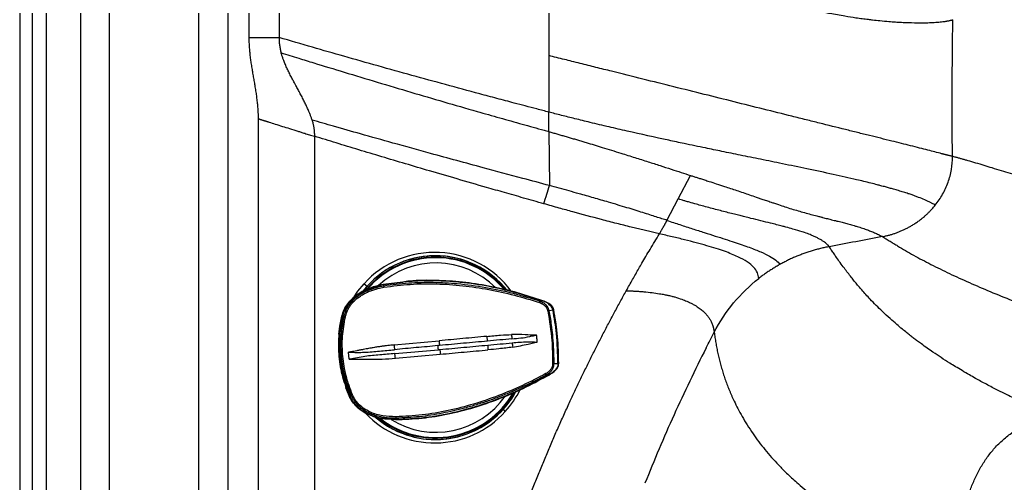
# Model space of a CAD drawing. Extents: x 526 to 610, y 679 to 808.
# Drawn here: x 526.13 to 540.34, y 731.78 to 738.47 of the extents above; entities that cross this region are included whole.
import ezdxf

# ---------------------------------------------------------------- set-up
doc = ezdxf.new("R2010")
doc.units = 0
doc.header["$MEASUREMENT"] = 0
doc.layers.add('1', color=4, linetype='Continuous')

# ---------------------------------------------------------------- blocks, each defined once
blk = doc.blocks.new('JETSETTER LX')
at = {"layer": '1', "color": 4, "linetype": 'Continuous', "lineweight": 25}
blk.add_line((0, 64.99), (0, 33.995), dxfattribs=at)
at = {"layer": '1', "color": 3, "linetype": 'Continuous', "lineweight": 25}
for p, q in [((0.184, 33.995), (0.184, 64.573)), ((0.387, 33.995), (0.387, 64.296)), ((0.878, 63.663), (0.878, 33.995)), ((1.296, 33.995), (1.296, 63.154)), ((2.577, 62.919), (2.577, 33.158)), ((3.007, 33.995), (3.007, 62.919)), ((3.31, 41.336), (3.31, 55.881)), ((3.74, 55.882), (3.74, 41.336)), ((7.632, 42.951), (7.632, 41.075)), ((7.632, 41.075), (7.632, 40.622)), ((7.632, 40.622), (7.632, 40.26)), ((3.443, 33.669), (3.443, 40.164)), ((7.633, 39.98), (7.64, 39.2)), ((4.251, 39.912), (4.251, 34.232)), ((9.496, 39.007), (9.673, 39.347)), ((9.336, 38.698), (9.496, 39.007)), ((5.013, 37.751), (4.958, 37.686)), ((4.966, 37.784), (5.013, 37.751)), ((5.243, 37.774), (5.524, 37.809)), ((5.524, 37.809), (5.243, 37.774)), ((5.243, 37.774), (5.243, 37.774)), ((5.246, 37.767), (5.246, 37.768)), ((5.252, 37.755), (5.246, 37.767)), ((5.524, 37.813), (5.524, 37.813)), ((7.5, 37.547), (7.5, 37.548)), ((7.5, 37.536), (7.5, 37.547)), ((7.698, 37.405), (7.632, 37.392)), ((4.647, 37.317), (4.647, 37.317)), ((4.647, 37.317), (4.647, 37.317)), ((4.654, 37.316), (4.678, 37.311)), ((5.4, 36.902), (6.048, 36.962)), ((5.41, 36.776), (6.038, 36.833)), ((4.752, 36.695), (4.743, 36.795)), ((5.418, 36.709), (6.066, 36.767)), ((7.702, 36.633), (7.769, 36.633)), ((7.597, 36.468), (7.599, 36.457)), ((7.599, 36.457), (7.6, 36.456)), ((4.752, 36.165), (4.704, 36.283)), ((4.752, 36.165), (4.753, 36.165)), ((4.752, 36.165), (4.752, 36.165)), ((4.759, 36.168), (4.782, 36.176)), ((7.004, 35.94), (6.977, 35.974)), ((5.306, 35.834), (5.422, 35.824)), ((5.308, 35.829), (5.309, 35.829)), ((5.421, 35.824), (5.422, 35.824)), ((5.423, 35.831), (5.426, 35.844)), ((5.423, 35.831), (5.423, 35.83))]:
    blk.add_line(p, q, dxfattribs=at)
at = {"layer": '1', "color": 3, "linetype": 'Continuous', "lineweight": 25, "flags": 128}
for points in [[(4.823, 37.594), (4.878, 37.676), (4.966, 37.784)], [(4.603, 37.051), (4.618, 37.173), (4.647, 37.317)], [(4.617, 37.14), (4.622, 37.172), (4.65, 37.316)]]:
    blk.add_lwpolyline(points, dxfattribs=at)
at = {"layer": '1', "color": 3, "linetype": 'Continuous', "lineweight": 25}
for centre, radius, start, end in [((5.995, 36.865), 1.323, 38.2749, 142.2528), ((5.985, 36.865), 1.372, 36.3457, 137.952), ((5.999, 36.865), 1.304, 39.1875, 140.0458), ((5.995, 36.865), 1.323, 38.5783, 137.9534), ((5.999, 36.865), 1.295, 39.7322, 139.3963), ((5.999, 36.865), 1.295, 39.7414, 139.3803), ((6.002, 36.865), 1.219, 44.7543, 132.7858), ((5.438, 37.767), 0.187, 183.6084, 190.1742), ((7.449, 37.533), 0.0507, 338.4387, 3.2337), ((7.687, 37.014), 0.382, 98.2008, 100.3535), ((6.389, 36.895), 1.784, 166.3735, 204.0716), ((4.64, 37.055), 0.258, 77.4091, 81.6611), ((6.387, 36.895), 1.786, 174.1053, 204.0717), ((7.686, 36.941), 0.309, 270.1709, 272.8375), ((7.547, 36.461), 0.0504, 7.3771, 32.108), ((5.983, 36.862), 1.375, 317.9412, 333.9706), ((4.714, 36.383), 0.218, 288.0194, 293.0588), ((5.995, 36.86), 1.323, 228.908, 331.968), ((5.999, 36.86), 1.304, 230.5557, 330.919), ((5.999, 36.86), 1.295, 231.4347, 330.5382), ((5.999, 36.86), 1.296, 231.7554, 330.1016), ((6.002, 36.86), 1.219, 238.1359, 325.3676), ((5.993, 36.862), 1.325, 317.9411, 331.9889), ((5.995, 36.859), 1.322, 228.4209, 317.9564), ((5.985, 36.859), 1.372, 223.3895, 317.9552), ((5.609, 35.865), 0.184, 180.2354, 186.8411)]:
    blk.add_arc(centre, radius, start, end, dxfattribs=at)
for points, knots in [([(11.288, 41.769), (11.301, 41.766), (11.329, 41.76), (11.373, 41.75), (11.424, 41.739), (11.481, 41.727), (11.544, 41.714), (11.612, 41.7), (11.734, 41.677), (11.885, 41.65), (12.04, 41.625), (12.151, 41.61), (12.231, 41.6), (12.316, 41.59), (12.417, 41.579), (12.527, 41.569), (12.63, 41.561), (12.726, 41.556), (12.847, 41.551), (12.975, 41.548), (13.095, 41.55), (13.194, 41.554), (13.278, 41.561), (13.332, 41.567), (13.365, 41.572), (13.38, 41.575), (13.396, 41.578), (13.412, 41.581), (13.428, 41.585), (13.444, 41.589), (13.454, 41.592), (13.459, 41.593)], [0, 0, 0, 0, 0.01201, 0.025956, 0.041853, 0.059717, 0.079562, 0.101402, 0.125248, 0.197022, 0.250581, 0.282716, 0.313082, 0.335262, 0.375344, 0.425316, 0.463098, 0.500438, 0.547502, 0.62536, 0.692098, 0.749873, 0.812556, 0.875001, 0.888621, 0.903677, 0.920156, 0.938047, 0.957332, 0.977991, 1, 1, 1, 1]), ([(3.443, 40.164), (3.443, 40.17), (3.443, 40.182), (3.443, 40.2), (3.442, 40.219), (3.442, 40.237), (3.441, 40.256), (3.44, 40.275), (3.439, 40.295), (3.436, 40.332), (3.431, 40.388), (3.423, 40.46), (3.413, 40.533), (3.401, 40.606), (3.389, 40.678), (3.377, 40.75), (3.364, 40.821), (3.352, 40.894), (3.341, 40.966), (3.33, 41.04), (3.322, 41.112), (3.316, 41.174), (3.313, 41.224), (3.311, 41.262), (3.31, 41.299), (3.31, 41.324), (3.31, 41.336)], [0, 0, 0, 0, 0.014964, 0.030106, 0.045432, 0.060948, 0.076659, 0.092568, 0.108682, 0.125005, 0.185426, 0.249997, 0.309049, 0.374997, 0.437499, 0.500003, 0.562507, 0.625008, 0.690943, 0.750009, 0.814563, 0.875001, 0.907387, 0.938989, 0.969846, 1, 1, 1, 1]), ([(3.31, 41.336), (3.332, 41.336), (3.359, 41.336), (3.42, 41.336), (3.49, 41.336), (3.57, 41.336), (3.654, 41.336), (3.697, 41.336), (3.74, 41.336)], [0, 0, 0, 0, 0.25, 0.25, 0.5, 0.75, 0.75, 1, 1, 1, 1]), ([(3.74, 41.336), (3.74, 41.331), (3.74, 41.322), (3.74, 41.308), (3.741, 41.294), (3.742, 41.28), (3.743, 41.266), (3.744, 41.252), (3.746, 41.238), (3.748, 41.219), (3.752, 41.196), (3.757, 41.169), (3.763, 41.143), (3.768, 41.126), (3.77, 41.117)], [0, 0, 0, 0, 0.062049, 0.12415, 0.186345, 0.248673, 0.311175, 0.373892, 0.436862, 0.500123, 0.625266, 0.75007, 0.874876, 1, 1, 1, 1]), ([(7.632, 40.26), (7.574, 40.275), (7.461, 40.305), (7.294, 40.348), (7.102, 40.399), (6.883, 40.457), (6.553, 40.545), (6.145, 40.656), (5.656, 40.79), (5.168, 40.926), (4.69, 41.062), (4.213, 41.198), (3.901, 41.289), (3.74, 41.336)], [0, 0, 0, 0, 0.044272, 0.087027, 0.128265, 0.191539, 0.255401, 0.381735, 0.506278, 0.631738, 0.75853, 0.875211, 1, 1, 1, 1]), ([(4.216, 40.146), (4.214, 40.153), (4.21, 40.166), (4.203, 40.186), (4.196, 40.207), (4.188, 40.228), (4.18, 40.249), (4.166, 40.283), (4.145, 40.33), (4.118, 40.389), (4.087, 40.45), (4.056, 40.51), (4.023, 40.57), (3.989, 40.632), (3.957, 40.692), (3.925, 40.752), (3.896, 40.809), (3.866, 40.87), (3.838, 40.93), (3.815, 40.986), (3.797, 41.034), (3.783, 41.076), (3.774, 41.103), (3.77, 41.117)], [0, 0, 0, 0, 0.01996, 0.040246, 0.060861, 0.08181, 0.103095, 0.12472, 0.18491, 0.249518, 0.308383, 0.374739, 0.43748, 0.500256, 0.571955, 0.625722, 0.691621, 0.750806, 0.815183, 0.875427, 0.918198, 0.95971, 1, 1, 1, 1]), ([(3.77, 41.117), (3.855, 41.091), (4.011, 41.042), (4.314, 40.948), (4.692, 40.833), (5.159, 40.692), (5.638, 40.549), (6.118, 40.408), (6.546, 40.285), (6.923, 40.178), (7.245, 40.087), (7.458, 40.028), (7.564, 39.999)], [0, 0, 0, 0, 0.0671667, 0.1243881, 0.2402639, 0.3667132, 0.4944132, 0.6198437, 0.7462341, 0.8322024, 0.9167919, 1, 1, 1, 1]), ([(13.453, 39.621), (13.449, 39.622), (13.44, 39.624), (13.427, 39.627), (13.414, 39.631), (13.4, 39.634), (13.387, 39.637), (13.374, 39.641), (13.361, 39.644), (13.348, 39.648), (13.335, 39.651), (13.322, 39.654), (13.31, 39.657), (13.271, 39.667), (13.204, 39.684), (13.062, 39.721), (12.862, 39.772), (12.625, 39.831), (12.422, 39.881), (12.258, 39.922), (12.087, 39.964), (11.849, 40.024), (11.601, 40.085), (11.34, 40.15), (11.074, 40.217), (10.73, 40.302), (10.307, 40.408), (9.875, 40.516), (9.434, 40.625), (8.988, 40.737), (8.613, 40.83), (8.349, 40.896), (8.198, 40.934), (8.083, 40.963), (7.969, 40.991), (7.855, 41.02), (7.744, 41.047), (7.668, 41.066), (7.632, 41.075)], [0, 0, 0, 0, 0.0060145, 0.011881, 0.0175994, 0.0231693, 0.0285909, 0.0338639, 0.0389883, 0.0439638, 0.0487903, 0.0534677, 0.0579959, 0.0623747, 0.0943524, 0.1246423, 0.1894949, 0.2495032, 0.2815818, 0.3121483, 0.3440787, 0.3748184, 0.4374283, 0.4679973, 0.4999775, 0.562397, 0.6247469, 0.6871251, 0.7495869, 0.8121462, 0.8747779, 0.906106, 0.9217685, 0.9374278, 0.9540417, 0.9687304, 0.9848529, 1, 1, 1, 1]), ([(7.633, 39.98), (7.633, 39.983), (7.633, 39.991), (7.633, 40.002), (7.633, 40.015), (7.632, 40.028), (7.632, 40.041), (7.632, 40.055), (7.632, 40.079), (7.632, 40.112), (7.632, 40.149), (7.632, 40.179), (7.632, 40.203), (7.632, 40.231), (7.632, 40.25), (7.632, 40.26)], [0, 0, 0, 0, 0.043569, 0.088909, 0.136004, 0.184839, 0.235399, 0.287667, 0.341646, 0.492309, 0.647394, 0.720749, 0.803873, 0.89693, 1, 1, 1, 1]), ([(13.205, 38.918), (13.203, 38.92), (13.192, 38.926), (13.174, 38.936), (13.154, 38.947), (13.128, 38.96), (13.096, 38.975), (13.04, 39), (12.981, 39.024), (12.918, 39.048), (12.869, 39.066), (12.813, 39.084), (12.748, 39.105), (12.677, 39.127), (12.61, 39.147), (12.547, 39.164), (12.497, 39.178), (12.454, 39.189), (12.415, 39.2), (12.356, 39.215), (12.242, 39.244), (12.036, 39.294), (11.731, 39.362), (11.371, 39.439), (11.018, 39.512), (10.697, 39.577), (10.405, 39.637), (10.139, 39.691), (9.868, 39.747), (9.613, 39.8), (9.237, 39.88), (8.876, 39.96), (8.496, 40.047), (8.245, 40.106), (8.048, 40.155), (7.91, 40.189), (7.814, 40.213), (7.722, 40.237), (7.661, 40.252), (7.632, 40.26)], [0, 0, 0, 0, 0.004362, 0.016304, 0.025197, 0.032726, 0.049536, 0.065308, 0.096491, 0.111162, 0.125005, 0.141549, 0.15977, 0.178417, 0.196447, 0.209993, 0.223534, 0.23131, 0.238976, 0.250017, 0.270135, 0.311762, 0.375005, 0.441804, 0.499987, 0.550249, 0.595641, 0.636209, 0.671924, 0.717727, 0.749998, 0.837619, 0.874987, 0.914442, 0.945789, 0.960116, 0.973928, 0.987223, 1, 1, 1, 1]), ([(3.443, 40.164), (3.447, 40.163), (3.454, 40.161), (3.464, 40.157), (3.476, 40.154), (3.487, 40.15), (3.5, 40.146), (3.512, 40.142), (3.525, 40.138), (3.538, 40.134), (3.552, 40.13), (3.566, 40.125), (3.581, 40.121), (3.619, 40.109), (3.686, 40.088), (3.785, 40.056), (3.895, 40.022), (3.979, 39.996), (4.035, 39.979), (4.059, 39.971), (4.085, 39.963), (4.114, 39.954), (4.145, 39.944), (4.178, 39.934), (4.214, 39.923), (4.238, 39.915), (4.251, 39.912)], [0, 0, 0, 0, 0.0201087, 0.0403484, 0.0607197, 0.0812232, 0.1018594, 0.1226288, 0.1435319, 0.1645692, 0.1857413, 0.2070485, 0.2284914, 0.2500704, 0.3713261, 0.4999954, 0.6183934, 0.7499336, 0.773514, 0.7992879, 0.8272556, 0.857417, 0.8897722, 0.924321, 0.9610637, 1, 1, 1, 1]), ([(4.216, 40.146), (4.218, 40.142), (4.22, 40.133), (4.224, 40.12), (4.227, 40.107), (4.23, 40.094), (4.233, 40.081), (4.236, 40.069), (4.238, 40.057), (4.24, 40.044), (4.243, 40.029), (4.245, 40.009), (4.248, 39.985), (4.249, 39.961), (4.251, 39.936), (4.251, 39.92), (4.251, 39.912)], [0, 0, 0, 0, 0.0602948, 0.1194295, 0.1773919, 0.2341708, 0.2897562, 0.3441396, 0.3973136, 0.4492724, 0.5000121, 0.5992676, 0.6989134, 0.7989371, 0.8993124, 1, 1, 1, 1]), ([(7.64, 39.2), (7.512, 39.235), (7.193, 39.32), (6.621, 39.474), (5.997, 39.644), (5.408, 39.807), (4.942, 39.938), (4.553, 40.049), (4.32, 40.116), (4.216, 40.146)], [0, 0, 0, 0, 0.112037, 0.278735, 0.500004, 0.658787, 0.795038, 0.908779, 1, 1, 1, 1]), ([(7.633, 39.98), (7.652, 39.974), (7.69, 39.963), (7.748, 39.946), (7.806, 39.929), (7.865, 39.912), (7.925, 39.895), (7.985, 39.877), (8.045, 39.859), (8.107, 39.841), (8.226, 39.805), (8.415, 39.748), (8.65, 39.675), (8.87, 39.606), (9.058, 39.546), (9.232, 39.49), (9.392, 39.438), (9.537, 39.391), (9.629, 39.361), (9.673, 39.347)], [0, 0, 0, 0, 0.027491, 0.055284, 0.083383, 0.111792, 0.140516, 0.16956, 0.198932, 0.228637, 0.258684, 0.372025, 0.503731, 0.602877, 0.695627, 0.781788, 0.861255, 0.933991, 1, 1, 1, 1]), ([(7.561, 38.938), (7.463, 38.965), (7.274, 39.019), (6.998, 39.098), (6.679, 39.189), (6.319, 39.293), (5.928, 39.407), (5.565, 39.514), (5.224, 39.616), (4.892, 39.715), (4.568, 39.814), (4.356, 39.879), (4.251, 39.912)], [0, 0, 0, 0, 0.088506, 0.171519, 0.249038, 0.376912, 0.497424, 0.603013, 0.706064, 0.806578, 0.904557, 1, 1, 1, 1]), ([(13.205, 38.918), (13.245, 38.967), (13.28, 39.02), (13.342, 39.13), (13.369, 39.188), (13.412, 39.307), (13.428, 39.369), (13.449, 39.494), (13.454, 39.557), (13.453, 39.621)], [0, 0, 0, 0, 0.25, 0.25, 0.5, 0.5, 0.75, 0.75, 1, 1, 1, 1]), ([(18.626, 38.161), (18.606, 38.166), (18.565, 38.175), (18.505, 38.189), (18.445, 38.204), (18.384, 38.218), (18.323, 38.232), (18.262, 38.247), (18.201, 38.261), (18.14, 38.276), (18.079, 38.291), (18.018, 38.306), (17.957, 38.321), (17.895, 38.336), (17.834, 38.352), (17.725, 38.379), (17.571, 38.418), (17.373, 38.469), (17.178, 38.521), (16.924, 38.589), (16.616, 38.674), (16.262, 38.774), (15.921, 38.874), (15.643, 38.958), (15.409, 39.03), (15.204, 39.093), (15, 39.155), (14.827, 39.209), (14.639, 39.267), (14.419, 39.335), (14.2, 39.402), (14.032, 39.453), (13.909, 39.491), (13.792, 39.525), (13.699, 39.553), (13.632, 39.572), (13.586, 39.585), (13.542, 39.597), (13.498, 39.609), (13.468, 39.617), (13.453, 39.621)], [0, 0, 0, 0, 0.008479, 0.017028, 0.025645, 0.034332, 0.043088, 0.051912, 0.060806, 0.069768, 0.078798, 0.087897, 0.097065, 0.1063, 0.115604, 0.124975, 0.155854, 0.186978, 0.218346, 0.249956, 0.312053, 0.374435, 0.437092, 0.500014, 0.534026, 0.575703, 0.624975, 0.662383, 0.687452, 0.749943, 0.812452, 0.8453, 0.874974, 0.907366, 0.937496, 0.950322, 0.962981, 0.975475, 0.987809, 1, 1, 1, 1]), ([(9.673, 39.347), (9.69, 39.342), (9.722, 39.331), (9.77, 39.316), (9.822, 39.299), (9.88, 39.281), (9.956, 39.256), (10.052, 39.226), (10.155, 39.192), (10.253, 39.16), (10.343, 39.13), (10.435, 39.099), (10.529, 39.067), (10.601, 39.043), (10.659, 39.022), (10.708, 39.005), (10.77, 38.984), (10.831, 38.964), (10.889, 38.944), (10.957, 38.921), (11.072, 38.883), (11.23, 38.835), (11.381, 38.792), (11.478, 38.767), (11.524, 38.755), (11.546, 38.75), (11.565, 38.745), (11.587, 38.739), (11.627, 38.729), (11.67, 38.718), (11.714, 38.707), (11.741, 38.7), (11.766, 38.694), (11.793, 38.688), (11.837, 38.677), (11.896, 38.661), (11.953, 38.646), (11.999, 38.633), (12.037, 38.622), (12.077, 38.61), (12.117, 38.598), (12.156, 38.586), (12.204, 38.57), (12.258, 38.55), (12.307, 38.53), (12.345, 38.514), (12.373, 38.501), (12.398, 38.488), (12.422, 38.476), (12.436, 38.468), (12.443, 38.464)], [0, 0, 0, 0, 0.012147, 0.024281, 0.036401, 0.051584, 0.068014, 0.094842, 0.125011, 0.148206, 0.172302, 0.197294, 0.223192, 0.250008, 0.257979, 0.273457, 0.292831, 0.312496, 0.327247, 0.345522, 0.374985, 0.436341, 0.499981, 0.531084, 0.540307, 0.549533, 0.555356, 0.56119, 0.574105, 0.60104, 0.611278, 0.624991, 0.632508, 0.641559, 0.657058, 0.686448, 0.716358, 0.732509, 0.749991, 0.769988, 0.789964, 0.809916, 0.829843, 0.867444, 0.902708, 0.923073, 0.942974, 0.962424, 0.981431, 1, 1, 1, 1]), ([(7.561, 38.938), (7.574, 38.983), (7.588, 39.03), (7.615, 39.119), (7.628, 39.162), (7.64, 39.2)], [0, 0, 0, 0, 0.5, 0.5, 1, 1, 1, 1]), ([(9.336, 38.698), (9.311, 38.706), (9.26, 38.723), (9.177, 38.75), (9.086, 38.779), (8.985, 38.811), (8.875, 38.846), (8.756, 38.882), (8.628, 38.921), (8.468, 38.968), (8.28, 39.023), (8.091, 39.076), (7.925, 39.123), (7.782, 39.162), (7.687, 39.187), (7.64, 39.2)], [0, 0, 0, 0, 0.043535, 0.092482, 0.14684, 0.20661, 0.271792, 0.34239, 0.418407, 0.499849, 0.624779, 0.749762, 0.833491, 0.916903, 1, 1, 1, 1]), ([(11.675, 38.319), (11.674, 38.321), (11.672, 38.324), (11.668, 38.329), (11.664, 38.334), (11.657, 38.341), (11.648, 38.35), (11.632, 38.365), (11.609, 38.383), (11.577, 38.405), (11.545, 38.424), (11.518, 38.439), (11.496, 38.45), (11.473, 38.461), (11.45, 38.472), (11.426, 38.482), (11.385, 38.498), (11.337, 38.516), (11.257, 38.543), (11.169, 38.569), (11.07, 38.597), (10.99, 38.617), (10.917, 38.636), (10.815, 38.662), (10.693, 38.691), (10.567, 38.722), (10.465, 38.747), (10.399, 38.764), (10.349, 38.777), (10.293, 38.791), (10.22, 38.809), (10.129, 38.833), (10.035, 38.857), (9.94, 38.882), (9.848, 38.907), (9.755, 38.933), (9.675, 38.955), (9.608, 38.975), (9.562, 38.988), (9.526, 38.998), (9.505, 39.004), (9.496, 39.007)], [0, 0, 0, 0, 0.0065583, 0.0140338, 0.0224266, 0.0317364, 0.0488319, 0.0659266, 0.1022703, 0.1389501, 0.176426, 0.1950398, 0.2136496, 0.2326556, 0.2499635, 0.2661496, 0.2855095, 0.3351656, 0.3563138, 0.4274772, 0.4767595, 0.4999903, 0.5364842, 0.5725127, 0.6259237, 0.6789698, 0.7090309, 0.7321523, 0.7455829, 0.7590094, 0.7866735, 0.8150329, 0.8437174, 0.872655, 0.9004693, 0.9244768, 0.953656, 0.9693779, 0.9823431, 0.9925507, 1, 1, 1, 1]), ([(9.226, 38.504), (9.2, 38.51), (9.147, 38.522), (9.067, 38.541), (8.985, 38.56), (8.902, 38.58), (8.778, 38.611), (8.607, 38.654), (8.326, 38.727), (8.05, 38.801), (7.773, 38.878), (7.635, 38.917), (7.561, 38.938)], [0, 0, 0, 0, 0.047063, 0.094939, 0.14363, 0.193137, 0.24346, 0.367764, 0.499992, 0.748895, 0.867131, 1, 1, 1, 1]), ([(12.443, 38.464), (12.451, 38.465), (12.466, 38.468), (12.488, 38.473), (12.51, 38.478), (12.533, 38.484), (12.555, 38.49), (12.578, 38.496), (12.6, 38.503), (12.622, 38.511), (12.645, 38.519), (12.667, 38.527), (12.689, 38.536), (12.711, 38.545), (12.734, 38.555), (12.756, 38.565), (12.777, 38.575), (12.799, 38.586), (12.821, 38.598), (12.843, 38.61), (12.874, 38.628), (12.913, 38.652), (12.96, 38.685), (13.005, 38.719), (13.044, 38.751), (13.078, 38.781), (13.105, 38.807), (13.132, 38.834), (13.158, 38.862), (13.182, 38.889), (13.198, 38.909), (13.205, 38.918)], [0, 0, 0, 0, 0.02535, 0.05079, 0.076324, 0.101956, 0.127688, 0.153524, 0.179469, 0.205524, 0.231693, 0.257981, 0.284389, 0.310922, 0.337585, 0.364379, 0.391311, 0.418383, 0.445601, 0.472969, 0.500492, 0.563358, 0.626124, 0.688847, 0.751586, 0.79411, 0.836162, 0.877761, 0.918923, 0.959663, 1, 1, 1, 1]), ([(9.226, 38.504), (9.229, 38.508), (9.234, 38.517), (9.242, 38.53), (9.249, 38.542), (9.256, 38.555), (9.263, 38.567), (9.27, 38.579), (9.277, 38.591), (9.284, 38.603), (9.29, 38.614), (9.296, 38.625), (9.303, 38.636), (9.309, 38.647), (9.314, 38.658), (9.32, 38.668), (9.325, 38.678), (9.331, 38.688), (9.334, 38.695), (9.336, 38.698)], [0, 0, 0, 0, 0.065634, 0.1304644, 0.1944758, 0.2576544, 0.3199883, 0.3814673, 0.4420829, 0.5018282, 0.5606981, 0.6186888, 0.6757982, 0.7320256, 0.7873716, 0.8418383, 0.8954287, 0.9481475, 1, 1, 1, 1]), ([(9.336, 38.698), (9.398, 38.677), (9.523, 38.636), (9.705, 38.577), (9.876, 38.523), (10.035, 38.472), (10.178, 38.426), (10.264, 38.398), (10.386, 38.357), (10.458, 38.333), (10.585, 38.286), (10.695, 38.243), (10.82, 38.183), (10.88, 38.144), (10.93, 38.104), (10.949, 38.084), (10.964, 38.062)], [0, 0, 0, 0, 0.0625, 0.125, 0.1875, 0.25, 0.3125, 0.375, 0.375, 0.5, 0.5, 0.625, 0.75, 0.875, 0.875, 1, 1, 1, 1]), ([(8.749, 37.682), (8.764, 37.71), (8.794, 37.764), (8.84, 37.845), (8.885, 37.924), (8.93, 38.003), (8.998, 38.121), (9.097, 38.288), (9.181, 38.429), (9.226, 38.504)], [0, 0, 0, 0, 0.098607, 0.1961, 0.292481, 0.387753, 0.481915, 0.722801, 1, 1, 1, 1]), ([(10.659, 37.86), (10.658, 37.889), (10.645, 37.944), (10.591, 38.023), (10.53, 38.074), (10.455, 38.124), (10.41, 38.149), (10.302, 38.2), (10.239, 38.226), (10.128, 38.265), (10.049, 38.292), (9.913, 38.333), (9.76, 38.375), (9.648, 38.404), (9.532, 38.433), (9.472, 38.447), (9.35, 38.476), (9.289, 38.49), (9.226, 38.504)], [0, 0, 0, 0, 0.125, 0.25, 0.375, 0.375, 0.5, 0.5, 0.625, 0.625, 0.6875, 0.75, 0.8125, 0.875, 0.875, 0.9375, 0.9375, 1, 1, 1, 1]), ([(12.443, 38.464), (12.452, 38.458), (12.471, 38.447), (12.508, 38.425), (12.554, 38.397), (12.6, 38.369), (12.636, 38.347), (12.69, 38.313), (12.775, 38.262), (12.932, 38.173), (13.141, 38.063), (13.409, 37.931), (13.694, 37.801), (14.097, 37.628), (14.639, 37.415), (15.352, 37.162), (16.132, 36.914), (16.769, 36.732), (17.218, 36.613), (17.409, 36.563), (17.564, 36.524), (17.684, 36.494), (17.803, 36.465), (17.883, 36.446), (17.92, 36.436)], [0, 0, 0, 0, 0.007813, 0.015626, 0.031251, 0.046877, 0.05469, 0.062503, 0.093754, 0.125005, 0.187506, 0.250009, 0.31251, 0.375012, 0.50001, 0.625009, 0.750002, 0.874995, 0.906246, 0.937497, 0.953123, 0.968748, 0.985334, 1, 1, 1, 1]), ([(11.675, 38.319), (11.665, 38.317), (11.644, 38.313), (11.613, 38.307), (11.582, 38.3), (11.552, 38.293), (11.521, 38.285), (11.491, 38.277), (11.46, 38.269), (11.43, 38.26), (11.399, 38.25), (11.369, 38.241), (11.339, 38.23), (11.309, 38.22), (11.28, 38.209), (11.25, 38.198), (11.221, 38.186), (11.192, 38.174), (11.162, 38.161), (11.133, 38.148), (11.105, 38.135), (11.076, 38.121), (11.048, 38.107), (11.02, 38.093), (10.992, 38.078), (10.973, 38.068), (10.964, 38.062)], [0, 0, 0, 0, 0.041727, 0.083456, 0.125186, 0.166916, 0.208645, 0.250373, 0.292098, 0.333819, 0.375535, 0.417246, 0.458949, 0.500645, 0.542332, 0.584008, 0.625674, 0.667328, 0.708968, 0.750595, 0.792206, 0.833801, 0.875379, 0.916939, 0.95848, 1, 1, 1, 1]), ([(14.908, 35.879), (14.893, 35.885), (14.862, 35.898), (14.816, 35.917), (14.767, 35.938), (14.716, 35.96), (14.648, 35.99), (14.563, 36.028), (14.461, 36.075), (14.361, 36.122), (14.254, 36.174), (14.143, 36.229), (14.036, 36.284), (13.944, 36.333), (13.863, 36.376), (13.781, 36.421), (13.69, 36.473), (13.594, 36.529), (13.5, 36.586), (13.399, 36.648), (13.29, 36.718), (13.153, 36.81), (13.04, 36.89), (12.951, 36.956), (12.898, 36.996), (12.846, 37.036), (12.791, 37.08), (12.724, 37.134), (12.643, 37.202), (12.546, 37.287), (12.415, 37.409), (12.279, 37.546), (12.177, 37.658), (12.114, 37.731), (12.078, 37.774), (12.035, 37.826), (11.974, 37.902), (11.906, 37.99), (11.836, 38.086), (11.787, 38.156), (11.746, 38.215), (11.71, 38.267), (11.687, 38.302), (11.675, 38.319)], [0, 0, 0, 0, 0.008126, 0.016721, 0.025787, 0.035322, 0.045327, 0.06484, 0.084362, 0.105229, 0.125071, 0.150138, 0.175216, 0.193908, 0.211749, 0.229972, 0.250329, 0.276134, 0.299676, 0.320953, 0.353557, 0.386156, 0.434427, 0.451545, 0.467368, 0.483085, 0.500379, 0.521466, 0.549269, 0.583792, 0.625033, 0.696772, 0.750392, 0.760324, 0.784501, 0.801919, 0.822879, 0.875323, 0.908112, 0.937735, 0.958502, 0.979257, 1, 1, 1, 1]), ([(10.964, 38.062), (10.955, 38.057), (10.937, 38.048), (10.911, 38.032), (10.885, 38.016), (10.859, 38), (10.833, 37.984), (10.808, 37.967), (10.782, 37.95), (10.757, 37.933), (10.732, 37.915), (10.708, 37.897), (10.683, 37.878), (10.667, 37.866), (10.659, 37.86)], [0, 0, 0, 0, 0.083116, 0.166277, 0.249483, 0.33273, 0.416018, 0.499344, 0.582707, 0.666104, 0.749534, 0.832995, 0.916484, 1, 1, 1, 1]), ([(7.5, 37.548), (7.364, 37.591), (7.091, 37.678), (6.671, 37.767), (6.276, 37.817), (5.91, 37.831), (5.575, 37.818), (5.355, 37.785), (5.246, 37.768)], [0, 0, 0, 0, 0.187062, 0.374643, 0.561878, 0.70843, 0.854413, 1, 1, 1, 1]), ([(7.501, 37.554), (7.379, 37.593), (7.137, 37.671), (6.764, 37.755), (6.386, 37.813), (6.005, 37.835), (5.716, 37.835), (5.557, 37.814), (5.524, 37.809)], [0, 0, 0, 0, 0.190117, 0.380243, 0.570384, 0.760542, 0.950714, 1, 1, 1, 1]), ([(10.017, 37.084), (10.095, 37.234), (10.189, 37.376), (10.405, 37.637), (10.526, 37.756), (10.659, 37.86)], [0, 0, 0, 0, 0.5, 0.5, 1, 1, 1, 1]), ([(5.243, 37.774), (5.179, 37.759), (5.082, 37.737), (4.961, 37.684), (4.875, 37.634), (4.797, 37.572), (4.73, 37.498), (4.677, 37.413), (4.657, 37.349), (4.647, 37.317)], [0, 0, 0, 0, 0.249062, 0.373846, 0.498786, 0.623896, 0.749165, 0.87455, 1, 1, 1, 1]), ([(4.647, 37.317), (4.657, 37.349), (4.676, 37.412), (4.729, 37.498), (4.796, 37.572), (4.874, 37.633), (4.96, 37.683), (5.081, 37.737), (5.178, 37.759), (5.243, 37.774)], [0, 0, 0, 0, 0.125133, 0.250264, 0.375377, 0.500441, 0.625448, 0.750408, 1, 1, 1, 1]), ([(5.246, 37.768), (5.207, 37.76), (5.129, 37.743), (5.031, 37.708), (4.953, 37.671), (4.895, 37.637), (4.835, 37.595), (4.776, 37.541), (4.722, 37.473), (4.679, 37.398), (4.663, 37.344), (4.654, 37.316)], [0, 0, 0, 0, 0.149081, 0.305958, 0.3943, 0.478842, 0.560232, 0.673648, 0.782722, 0.889308, 1, 1, 1, 1]), ([(4.66, 37.348), (4.663, 37.358), (4.675, 37.396), (4.712, 37.466), (4.777, 37.55), (4.859, 37.618), (4.934, 37.664), (4.997, 37.696), (5.061, 37.721), (5.111, 37.739), (5.142, 37.746), (5.146, 37.747)], [0, 0, 0, 0, 0.048521, 0.180408, 0.357028, 0.532711, 0.662973, 0.758037, 0.854506, 0.979985, 1, 1, 1, 1]), ([(4.678, 37.311), (4.68, 37.319), (4.684, 37.336), (4.692, 37.362), (4.702, 37.389), (4.716, 37.418), (4.739, 37.462), (4.775, 37.512), (4.821, 37.56), (4.864, 37.596), (4.905, 37.626), (4.949, 37.653), (4.997, 37.678), (5.057, 37.704), (5.142, 37.733), (5.211, 37.747), (5.252, 37.755)], [0, 0, 0, 0, 0.032343, 0.067621, 0.105834, 0.146976, 0.191052, 0.298234, 0.384938, 0.451123, 0.515508, 0.582863, 0.653192, 0.726484, 0.83706, 1, 1, 1, 1]), ([(4.697, 37.308), (4.703, 37.33), (4.713, 37.368), (4.732, 37.408), (4.744, 37.43), (4.752, 37.443), (4.759, 37.455), (4.765, 37.464), (4.769, 37.469), (4.771, 37.472), (4.777, 37.481), (4.789, 37.495), (4.806, 37.516), (4.828, 37.538), (4.852, 37.56), (4.869, 37.574), (4.88, 37.582), (4.902, 37.599), (4.942, 37.625), (4.992, 37.652), (5.031, 37.67), (5.055, 37.68), (5.072, 37.686), (5.083, 37.69), (5.093, 37.693), (5.099, 37.695), (5.102, 37.696), (5.103, 37.697), (5.103, 37.697), (5.104, 37.697), (5.104, 37.697), (5.104, 37.697), (5.104, 37.697), (5.104, 37.697), (5.104, 37.697), (5.104, 37.697), (5.104, 37.697), (5.104, 37.697), (5.105, 37.697), (5.117, 37.701), (5.137, 37.707), (5.186, 37.721), (5.224, 37.728), (5.254, 37.734)], [0, 0, 0, 0, 0.094564, 0.157962, 0.177954, 0.1964, 0.216676, 0.23695, 0.237506, 0.241865, 0.253961, 0.279453, 0.31664, 0.361916, 0.404993, 0.44719, 0.448763, 0.461839, 0.559544, 0.640686, 0.689597, 0.73344, 0.744279, 0.7628, 0.779099, 0.78627, 0.789425, 0.790813, 0.791424, 0.791693, 0.791811, 0.791863, 0.791904, 0.791905, 0.791908, 0.791921, 0.791969, 0.79216, 0.792919, 0.795947, 0.841684, 0.877266, 1, 1, 1, 1]), ([(5.245, 37.768), (5.245, 37.769), (5.245, 37.77), (5.244, 37.772), (5.244, 37.774), (5.243, 37.774), (5.243, 37.774)], [0, 0, 0, 0, 0.2771555, 0.6142993, 0.854686, 1, 1, 1, 1]), ([(5.252, 37.755), (5.312, 37.764), (5.431, 37.781), (5.611, 37.797), (5.788, 37.805), (5.965, 37.806), (6.139, 37.8), (6.392, 37.781), (6.72, 37.736), (7.118, 37.652), (7.373, 37.574), (7.5, 37.536)], [0, 0, 0, 0, 0.0797076, 0.1584602, 0.2363354, 0.3133872, 0.3896496, 0.4651402, 0.6462113, 0.8246439, 1, 1, 1, 1]), ([(5.254, 37.734), (5.38, 37.75), (5.631, 37.783), (6.012, 37.787), (6.391, 37.761), (6.766, 37.705), (7.136, 37.624), (7.376, 37.551), (7.496, 37.514)], [0, 0, 0, 0, 0.166575, 0.333185, 0.499837, 0.666527, 0.833251, 1, 1, 1, 1]), ([(5.349, 37.787), (5.352, 37.788), (5.4, 37.796), (5.452, 37.802), (5.502, 37.807), (5.506, 37.807)], [0, 0, 0, 0, 0.058151, 0.911551, 1, 1, 1, 1]), ([(7.237, 34.407), (7.248, 34.438), (7.272, 34.5), (7.307, 34.593), (7.343, 34.687), (7.379, 34.78), (7.416, 34.873), (7.453, 34.966), (7.491, 35.059), (7.529, 35.151), (7.567, 35.244), (7.606, 35.336), (7.645, 35.429), (7.684, 35.521), (7.724, 35.613), (7.765, 35.705), (7.806, 35.797), (7.847, 35.889), (7.889, 35.981), (7.942, 36.096), (8.007, 36.236), (8.084, 36.399), (8.163, 36.561), (8.243, 36.723), (8.324, 36.884), (8.407, 37.045), (8.49, 37.205), (8.575, 37.365), (8.661, 37.524), (8.719, 37.63), (8.749, 37.682)], [0, 0, 0, 0, 0.0276285, 0.0552702, 0.0829256, 0.1105951, 0.1382792, 0.1659785, 0.1936935, 0.2214246, 0.2491723, 0.2769372, 0.3047198, 0.3325204, 0.3603397, 0.3881781, 0.4160362, 0.4439143, 0.471813, 0.4997328, 0.5496766, 0.5996314, 0.6496, 0.6995852, 0.7495898, 0.7996165, 0.8496681, 0.8997474, 0.9498571, 1, 1, 1, 1]), ([(8.749, 37.682), (8.755, 37.682), (8.768, 37.682), (8.788, 37.682), (8.809, 37.681), (8.831, 37.68), (8.854, 37.679), (8.891, 37.678), (8.941, 37.674), (9.023, 37.668), (9.12, 37.657), (9.206, 37.644), (9.273, 37.633), (9.321, 37.624), (9.367, 37.614), (9.409, 37.604), (9.472, 37.587), (9.546, 37.563), (9.608, 37.538), (9.655, 37.518), (9.695, 37.498), (9.736, 37.476), (9.772, 37.454), (9.802, 37.434), (9.829, 37.413), (9.859, 37.387), (9.892, 37.354), (9.925, 37.315), (9.952, 37.277), (9.974, 37.235), (9.99, 37.198), (9.999, 37.17), (10.003, 37.156), (10.007, 37.141), (10.011, 37.124), (10.014, 37.106), (10.015, 37.096), (10.016, 37.089), (10.017, 37.086), (10.017, 37.085), (10.017, 37.084)], [0, 0, 0, 0, 0.00638, 0.013148, 0.020304, 0.027849, 0.035781, 0.044102, 0.065622, 0.087135, 0.129396, 0.169605, 0.184877, 0.208503, 0.22954, 0.245429, 0.265663, 0.319419, 0.361799, 0.37964, 0.413175, 0.447619, 0.480339, 0.509148, 0.537968, 0.568082, 0.620713, 0.678266, 0.732498, 0.785231, 0.851421, 0.889266, 0.899473, 0.911273, 0.953349, 0.970221, 0.987092, 0.99362, 0.997923, 1, 1, 1, 1]), ([(7.499, 37.548), (7.5, 37.549), (7.5, 37.55), (7.5, 37.552), (7.501, 37.553), (7.501, 37.554), (7.501, 37.554)], [0, 0, 0, 0, 0.261102, 0.605734, 0.851459, 1, 1, 1, 1]), ([(7.698, 37.405), (7.696, 37.414), (7.691, 37.433), (7.669, 37.466), (7.608, 37.514), (7.544, 37.534), (7.5, 37.548)], [0, 0, 0, 0, 0.1087624, 0.2218972, 0.4616, 1, 1, 1, 1]), ([(7.5, 37.536), (7.52, 37.527), (7.558, 37.512), (7.598, 37.472), (7.622, 37.432), (7.629, 37.405), (7.632, 37.392)], [0, 0, 0, 0, 0.322452, 0.598474, 0.799025, 1, 1, 1, 1]), ([(7.703, 37.407), (7.7, 37.417), (7.694, 37.439), (7.667, 37.476), (7.604, 37.52), (7.542, 37.54), (7.501, 37.554)], [0, 0, 0, 0, 0.1288499, 0.2568789, 0.5082126, 1, 1, 1, 1]), ([(7.496, 37.514), (7.517, 37.506), (7.554, 37.491), (7.59, 37.454), (7.61, 37.42), (7.615, 37.4), (7.618, 37.39)], [0, 0, 0, 0, 0.363335, 0.653348, 0.82864, 1, 1, 1, 1]), ([(7.618, 37.39), (7.641, 37.249), (7.681, 36.998), (7.685, 36.744), (7.687, 36.633)], [0, 0, 0, 0, 0.559943, 1, 1, 1, 1]), ([(7.692, 37.404), (7.683, 37.426), (7.67, 37.461), (7.637, 37.479), (7.625, 37.486)], [0, 0, 0, 0, 0.618657, 1, 1, 1, 1]), ([(7.632, 37.392), (7.638, 37.361), (7.651, 37.293), (7.668, 37.178), (7.685, 37.035), (7.696, 36.885), (7.702, 36.746), (7.702, 36.667), (7.702, 36.633)], [0, 0, 0, 0, 0.122705, 0.274469, 0.455296, 0.686948, 0.868512, 1, 1, 1, 1]), ([(7.762, 36.633), (7.759, 36.778), (7.754, 37.037), (7.711, 37.292), (7.692, 37.404)], [0, 0, 0, 0, 0.559951, 1, 1, 1, 1]), ([(7.698, 37.406), (7.699, 37.406), (7.7, 37.406), (7.702, 37.406), (7.703, 37.407), (7.703, 37.407), (7.703, 37.407)], [0, 0, 0, 0, 0.236001, 0.59234, 0.846413, 1, 1, 1, 1]), ([(7.698, 37.405), (7.72, 37.278), (7.762, 37.022), (7.767, 36.762), (7.769, 36.633)], [0, 0, 0, 0, 0.499974, 1, 1, 1, 1]), ([(7.774, 36.633), (7.771, 36.778), (7.766, 37.038), (7.722, 37.294), (7.703, 37.407)], [0, 0, 0, 0, 0.55995, 1, 1, 1, 1]), ([(4.782, 36.176), (4.748, 36.267), (4.681, 36.445), (4.636, 36.729), (4.627, 37.02), (4.661, 37.213), (4.678, 37.311)], [0, 0, 0, 0, 0.250309, 0.493487, 0.741947, 1, 1, 1, 1]), ([(4.661, 37.314), (4.661, 37.314), (4.66, 37.314), (4.659, 37.315), (4.656, 37.315), (4.653, 37.316), (4.649, 37.317), (4.648, 37.317), (4.647, 37.317)], [0, 0, 0, 0, 0.022801, 0.050088, 0.135437, 0.463573, 0.81489, 1, 1, 1, 1]), ([(4.8, 36.183), (4.766, 36.272), (4.7, 36.452), (4.654, 36.736), (4.647, 37.025), (4.68, 37.213), (4.697, 37.308)], [0, 0, 0, 0, 0.249998, 0.499994, 0.750007, 1, 1, 1, 1]), ([(6.736, 37.025), (6.622, 37.014), (6.393, 36.993), (6.163, 36.972), (6.048, 36.962)], [0, 0, 0, 0, 0.499872, 1, 1, 1, 1]), ([(6.048, 36.962), (6.049, 36.955), (6.05, 36.943), (6.052, 36.924), (6.054, 36.907), (6.055, 36.898), (6.055, 36.893)], [0, 0, 0, 0, 0.247841, 0.499996, 0.752155, 1, 1, 1, 1]), ([(6.736, 37.025), (6.803, 37.031), (6.922, 37.043), (7.042, 37.049), (7.094, 37.051)], [0, 0, 0, 0, 0.560181, 1, 1, 1, 1]), ([(6.736, 37.025), (6.737, 37.019), (6.738, 37.006), (6.74, 36.988), (6.743, 36.971), (6.745, 36.961), (6.746, 36.956)], [0, 0, 0, 0, 0.247844, 0.500004, 0.752163, 1, 1, 1, 1]), ([(7.099, 36.989), (7.041, 36.984), (6.923, 36.973), (6.805, 36.962), (6.746, 36.956)], [0, 0, 0, 0, 0.4998863, 1, 1, 1, 1]), ([(7.451, 37.044), (7.451, 37.044), (7.449, 37.044), (7.442, 37.043), (7.389, 37.041), (7.273, 37.054), (7.16, 37.052), (7.094, 37.051)], [0, 0, 0, 0, 0.001608, 0.01565, 0.05589, 0.446078, 1, 1, 1, 1]), ([(7.094, 37.051), (7.095, 37.04), (7.096, 37.017), (7.098, 36.998), (7.099, 36.989)], [0, 0, 0, 0, 0.500027, 1, 1, 1, 1]), ([(7.099, 36.989), (7.185, 36.997), (7.295, 37.006), (7.409, 37.035), (7.44, 37.042), (7.448, 37.043), (7.45, 37.044), (7.451, 37.044), (7.451, 37.044), (7.451, 37.044), (7.451, 37.044)], [0, 0, 0, 0, 0.730021, 0.931374, 0.982115, 0.995104, 0.998552, 0.999523, 0.999822, 1, 1, 1, 1]), ([(7.456, 37.043), (7.455, 37.043), (7.453, 37.043), (7.452, 37.044), (7.451, 37.044)], [0, 0, 0, 0, 0.486281, 1, 1, 1, 1]), ([(7.465, 36.944), (7.463, 36.96), (7.461, 36.993), (7.457, 37.027), (7.456, 37.043)], [0, 0, 0, 0, 0.5, 1, 1, 1, 1]), ([(10.017, 37.084), (10.019, 37.071), (10.022, 37.045), (10.028, 37.007), (10.034, 36.968), (10.04, 36.93), (10.047, 36.891), (10.054, 36.853), (10.062, 36.814), (10.07, 36.776), (10.079, 36.737), (10.088, 36.699), (10.098, 36.661), (10.108, 36.622), (10.119, 36.584), (10.13, 36.546), (10.141, 36.508), (10.153, 36.47), (10.166, 36.432), (10.179, 36.394), (10.193, 36.356), (10.207, 36.318), (10.222, 36.28), (10.237, 36.242), (10.253, 36.204), (10.269, 36.167), (10.286, 36.129), (10.315, 36.068), (10.358, 35.981), (10.42, 35.866), (10.493, 35.745), (10.599, 35.585), (10.745, 35.39), (10.912, 35.203), (11.068, 35.045), (11.223, 34.901), (11.423, 34.734), (11.686, 34.537), (11.909, 34.39), (12.115, 34.266), (12.278, 34.172), (12.489, 34.06), (12.667, 33.971), (12.797, 33.91), (12.891, 33.867), (12.984, 33.825), (13.076, 33.785), (13.167, 33.747), (13.257, 33.71), (13.345, 33.675), (13.432, 33.641), (13.49, 33.619), (13.518, 33.608)], [0, 0, 0, 0, 0.0094568, 0.0189286, 0.0284153, 0.0379167, 0.0474327, 0.056963, 0.0665077, 0.0760665, 0.0856393, 0.0952259, 0.1048263, 0.1144403, 0.1240677, 0.1337085, 0.1433625, 0.1530295, 0.1627095, 0.1724023, 0.1821078, 0.1918259, 0.2015565, 0.2112994, 0.2210546, 0.2308219, 0.2406012, 0.2503924, 0.278704, 0.3090116, 0.3413202, 0.3756346, 0.4381257, 0.5007459, 0.5330274, 0.5721577, 0.6256761, 0.6812052, 0.7504433, 0.7632014, 0.8003265, 0.8420629, 0.8751552, 0.8907018, 0.9058308, 0.9205417, 0.934834, 0.9487073, 0.9621611, 0.9751947, 0.9878079, 1, 1, 1, 1]), ([(5.4, 36.902), (5.39, 36.901), (5.367, 36.898), (5.331, 36.895), (5.289, 36.89), (5.241, 36.884), (5.188, 36.876), (5.13, 36.867), (5.066, 36.856), (5.007, 36.845), (4.955, 36.835), (4.909, 36.826), (4.863, 36.817), (4.821, 36.809), (4.791, 36.804), (4.773, 36.8), (4.764, 36.799), (4.757, 36.797), (4.754, 36.796), (4.752, 36.796)], [0, 0, 0, 0, 0.047083, 0.102822, 0.167172, 0.240062, 0.32144, 0.411316, 0.509842, 0.617397, 0.683425, 0.754852, 0.831571, 0.898217, 0.948338, 0.969627, 0.982103, 0.993555, 1, 1, 1, 1]), ([(4.752, 36.796), (4.826, 36.794), (4.972, 36.792), (5.189, 36.812), (5.333, 36.826), (5.405, 36.833)], [0, 0, 0, 0, 0.338238, 0.670377, 1, 1, 1, 1]), ([(5.4, 36.902), (5.4, 36.895), (5.402, 36.883), (5.403, 36.865), (5.404, 36.848), (5.405, 36.838), (5.405, 36.833)], [0, 0, 0, 0, 0.2478712, 0.4999828, 0.7521025, 1, 1, 1, 1]), ([(6.033, 36.891), (5.928, 36.881), (5.719, 36.862), (5.51, 36.843), (5.405, 36.833)], [0, 0, 0, 0, 0.500057, 1, 1, 1, 1]), ([(6.055, 36.893), (6.052, 36.893), (6.044, 36.892), (6.037, 36.891), (6.033, 36.891)], [0, 0, 0, 0, 0.499999, 1, 1, 1, 1]), ([(6.038, 36.833), (6.038, 36.838), (6.038, 36.846), (6.036, 36.862), (6.035, 36.878), (6.034, 36.887), (6.033, 36.891)], [0, 0, 0, 0, 0.250241, 0.499995, 0.749751, 1, 1, 1, 1]), ([(6.038, 36.833), (6.043, 36.834), (6.05, 36.835), (6.057, 36.835), (6.061, 36.836)], [0, 0, 0, 0, 0.5918667, 1, 1, 1, 1]), ([(6.746, 36.956), (6.631, 36.946), (6.401, 36.925), (6.171, 36.904), (6.055, 36.893)], [0, 0, 0, 0, 0.499962, 1, 1, 1, 1]), ([(6.061, 36.836), (6.176, 36.846), (6.406, 36.867), (6.636, 36.888), (6.751, 36.899)], [0, 0, 0, 0, 0.5000382, 1, 1, 1, 1]), ([(6.061, 36.836), (6.061, 36.831), (6.061, 36.821), (6.063, 36.804), (6.064, 36.786), (6.065, 36.773), (6.066, 36.767)], [0, 0, 0, 0, 0.247848, 0.500009, 0.752163, 1, 1, 1, 1]), ([(6.066, 36.767), (6.181, 36.778), (6.411, 36.799), (6.64, 36.82), (6.754, 36.83)], [0, 0, 0, 0, 0.500128, 1, 1, 1, 1]), ([(6.751, 36.899), (6.81, 36.904), (6.929, 36.915), (7.046, 36.926), (7.104, 36.932)], [0, 0, 0, 0, 0.500114, 1, 1, 1, 1]), ([(6.751, 36.899), (6.751, 36.894), (6.751, 36.885), (6.751, 36.867), (6.752, 36.849), (6.753, 36.836), (6.754, 36.83)], [0, 0, 0, 0, 0.24784, 0.500001, 0.75216, 1, 1, 1, 1]), ([(7.111, 36.87), (7.044, 36.861), (6.926, 36.845), (6.807, 36.835), (6.754, 36.83)], [0, 0, 0, 0, 0.559819, 1, 1, 1, 1]), ([(7.104, 36.932), (7.176, 36.939), (7.294, 36.95), (7.413, 36.945), (7.46, 36.943)], [0, 0, 0, 0, 0.600626, 1, 1, 1, 1]), ([(7.104, 36.932), (7.105, 36.922), (7.106, 36.903), (7.109, 36.881), (7.111, 36.87)], [0, 0, 0, 0, 0.499972, 1, 1, 1, 1]), ([(7.111, 36.87), (7.185, 36.883), (7.286, 36.902), (7.396, 36.929), (7.436, 36.938), (7.451, 36.941), (7.455, 36.941), (7.458, 36.942), (7.459, 36.943), (7.46, 36.943)], [0, 0, 0, 0, 0.632717, 0.860019, 0.958232, 0.975919, 0.985986, 0.994959, 1, 1, 1, 1]), ([(7.46, 36.943), (7.461, 36.943), (7.462, 36.943), (7.464, 36.943), (7.465, 36.944)], [0, 0, 0, 0, 0.5, 1, 1, 1, 1]), ([(9.901, 36.859), (9.82, 36.7), (9.741, 36.539), (9.587, 36.217), (9.511, 36.055), (9.29, 35.566), (9.15, 35.237), (9.018, 34.905)], [0, 0, 0, 0, 0.25, 0.25, 0.5, 0.5, 1, 1, 1, 1]), ([(4.752, 36.796), (4.751, 36.795), (4.747, 36.795), (4.744, 36.795), (4.743, 36.795)], [0, 0, 0, 0, 0.5, 1, 1, 1, 1]), ([(4.752, 36.695), (4.753, 36.695), (4.757, 36.696), (4.76, 36.696), (4.762, 36.696)], [0, 0, 0, 0, 0.5, 1, 1, 1, 1]), ([(5.41, 36.776), (5.338, 36.77), (5.194, 36.758), (4.977, 36.739), (4.834, 36.71), (4.762, 36.696)], [0, 0, 0, 0, 0.3296087, 0.6617293, 1, 1, 1, 1]), ([(4.762, 36.696), (4.762, 36.696), (4.768, 36.695), (4.779, 36.696), (4.875, 36.699), (4.967, 36.694), (5.054, 36.694), (5.055, 36.694), (5.059, 36.694), (5.073, 36.694), (5.129, 36.694), (5.247, 36.696), (5.354, 36.704), (5.418, 36.709)], [0, 0, 0, 0, 0.003082, 0.02725, 0.050121, 0.44553, 0.445662, 0.446817, 0.450122, 0.462785, 0.512261, 0.707506, 1, 1, 1, 1]), ([(5.418, 36.709), (5.417, 36.715), (5.416, 36.727), (5.414, 36.746), (5.412, 36.762), (5.411, 36.772), (5.41, 36.776)], [0, 0, 0, 0, 0.247915, 0.499992, 0.752096, 1, 1, 1, 1]), ([(7.687, 36.633), (7.686, 36.621), (7.684, 36.594), (7.666, 36.553), (7.633, 36.515), (7.605, 36.497), (7.59, 36.488)], [0, 0, 0, 0, 0.189796, 0.444631, 0.713682, 1, 1, 1, 1]), ([(7.701, 36.633), (7.701, 36.62), (7.699, 36.594), (7.687, 36.56), (7.673, 36.534), (7.66, 36.518), (7.638, 36.494), (7.616, 36.48), (7.597, 36.468)], [0, 0, 0, 0, 0.191715, 0.382753, 0.51862, 0.620937, 0.677461, 1, 1, 1, 1]), ([(7.6, 36.456), (7.64, 36.478), (7.699, 36.51), (7.751, 36.568), (7.766, 36.604), (7.768, 36.623), (7.769, 36.633)], [0, 0, 0, 0, 0.538397, 0.778103, 0.891276, 1, 1, 1, 1]), ([(7.601, 36.451), (7.639, 36.472), (7.697, 36.503), (7.751, 36.558), (7.771, 36.599), (7.773, 36.621), (7.774, 36.633)], [0, 0, 0, 0, 0.4917854, 0.7431166, 0.8711461, 1, 1, 1, 1]), ([(7.769, 36.633), (7.769, 36.633), (7.771, 36.633), (7.772, 36.633), (7.774, 36.633), (7.774, 36.633), (7.774, 36.633)], [0, 0, 0, 0, 0.234341, 0.591454, 0.846079, 1, 1, 1, 1]), ([(5.422, 35.824), (5.549, 35.829), (5.804, 35.838), (6.181, 35.901), (6.552, 35.994), (6.913, 36.119), (7.265, 36.27), (7.489, 36.391), (7.601, 36.451)], [0, 0, 0, 0, 0.166706, 0.33339, 0.500063, 0.66672, 0.833364, 1, 1, 1, 1]), ([(5.423, 35.83), (5.564, 35.836), (5.847, 35.847), (6.268, 35.924), (6.704, 36.047), (7.153, 36.22), (7.451, 36.378), (7.6, 36.456)], [0, 0, 0, 0, 0.185335, 0.371412, 0.558404, 0.779444, 1, 1, 1, 1]), ([(7.59, 36.488), (7.479, 36.43), (7.256, 36.314), (6.907, 36.167), (6.548, 36.044), (6.18, 35.949), (5.804, 35.884), (5.551, 35.871), (5.425, 35.865)], [0, 0, 0, 0, 0.166754, 0.333479, 0.500172, 0.666827, 0.833439, 1, 1, 1, 1]), ([(7.597, 36.468), (7.543, 36.439), (7.433, 36.381), (7.264, 36.299), (7.094, 36.224), (6.925, 36.155), (6.757, 36.093), (6.588, 36.038), (6.369, 35.975), (6.095, 35.912), (5.765, 35.86), (5.54, 35.849), (5.426, 35.844)], [0, 0, 0, 0, 0.082024, 0.164587, 0.247633, 0.327658, 0.40489, 0.482845, 0.561506, 0.704794, 0.850851, 1, 1, 1, 1]), ([(7.599, 36.456), (7.6, 36.456), (7.6, 36.454), (7.601, 36.453), (7.602, 36.451), (7.601, 36.451), (7.601, 36.451)], [0, 0, 0, 0, 0.2555831, 0.6027886, 0.8503493, 1, 1, 1, 1]), ([(5.296, 35.835), (5.272, 35.836), (5.214, 35.84), (5.127, 35.862), (5.033, 35.895), (4.945, 35.942), (4.866, 36.003), (4.798, 36.077), (4.767, 36.136), (4.752, 36.165)], [0, 0, 0, 0, 0.108656, 0.257097, 0.405609, 0.554174, 0.702775, 0.851389, 1, 1, 1, 1]), ([(4.765, 36.17), (4.765, 36.17), (4.765, 36.17), (4.764, 36.17), (4.761, 36.168), (4.758, 36.167), (4.754, 36.165), (4.753, 36.165), (4.753, 36.165)], [0, 0, 0, 0, 0.021727, 0.048451, 0.136412, 0.464013, 0.814736, 1, 1, 1, 1]), ([(4.753, 36.165), (4.768, 36.136), (4.799, 36.076), (4.867, 36.002), (4.946, 35.942), (5.034, 35.895), (5.128, 35.862), (5.219, 35.839), (5.279, 35.836), (5.306, 35.834)], [0, 0, 0, 0, 0.146886, 0.29369, 0.44036, 0.586844, 0.733129, 0.879229, 1, 1, 1, 1]), ([(4.759, 36.168), (4.773, 36.142), (4.799, 36.09), (4.855, 36.024), (4.921, 35.967), (4.998, 35.92), (5.087, 35.881), (5.178, 35.855), (5.265, 35.84), (5.345, 35.832), (5.397, 35.831), (5.423, 35.83)], [0, 0, 0, 0, 0.111062, 0.219204, 0.328205, 0.441569, 0.564532, 0.695225, 0.79984, 0.902244, 1, 1, 1, 1]), ([(5.426, 35.844), (5.392, 35.844), (5.342, 35.844), (5.269, 35.852), (5.202, 35.863), (5.126, 35.883), (5.041, 35.915), (4.951, 35.965), (4.877, 36.028), (4.831, 36.087), (4.803, 36.131), (4.789, 36.16), (4.782, 36.176)], [0, 0, 0, 0, 0.134317, 0.19393, 0.286019, 0.397716, 0.499325, 0.639409, 0.796776, 0.872857, 0.932098, 1, 1, 1, 1]), ([(5.425, 35.865), (5.362, 35.867), (5.237, 35.871), (5.077, 35.918), (4.958, 35.984), (4.9, 36.035), (4.86, 36.08), (4.829, 36.12), (4.809, 36.162), (4.8, 36.183)], [0, 0, 0, 0, 0.252442, 0.502952, 0.665116, 0.799001, 0.811084, 0.908696, 1, 1, 1, 1]), ([(5.422, 35.83), (5.422, 35.83), (5.422, 35.828), (5.422, 35.826), (5.422, 35.824), (5.422, 35.824), (5.422, 35.824)], [0, 0, 0, 0, 0.271211, 0.611128, 0.853491, 1, 1, 1, 1]), ([(13.518, 33.608), (13.518, 33.619), (13.518, 33.639), (13.518, 33.669), (13.519, 33.699), (13.52, 33.73), (13.521, 33.761), (13.522, 33.792), (13.523, 33.823), (13.525, 33.854), (13.527, 33.885), (13.529, 33.916), (13.531, 33.947), (13.534, 33.979), (13.542, 34.062), (13.558, 34.2), (13.584, 34.352), (13.61, 34.474), (13.631, 34.559), (13.655, 34.646), (13.682, 34.73), (13.711, 34.814), (13.753, 34.921), (13.812, 35.049), (13.895, 35.196), (13.992, 35.333), (14.084, 35.44), (14.167, 35.519), (14.233, 35.576), (14.302, 35.629), (14.377, 35.678), (14.455, 35.723), (14.523, 35.757), (14.577, 35.781), (14.616, 35.797), (14.657, 35.812), (14.697, 35.825), (14.738, 35.838), (14.78, 35.85), (14.822, 35.861), (14.865, 35.87), (14.894, 35.876), (14.908, 35.879)], [0, 0, 0, 0, 0.0091368, 0.0183538, 0.0276511, 0.0370287, 0.0464868, 0.0560252, 0.065644, 0.0753431, 0.0851225, 0.0949821, 0.1049217, 0.1149413, 0.1250407, 0.1847966, 0.2500607, 0.2799602, 0.3125753, 0.3410478, 0.3750871, 0.4063428, 0.4375975, 0.5001001, 0.5626074, 0.6250971, 0.6875849, 0.7194758, 0.7500793, 0.7818102, 0.8125644, 0.8441306, 0.8750423, 0.8891568, 0.9032056, 0.917192, 0.9311197, 0.9449921, 0.9588129, 0.9725854, 0.9863132, 1, 1, 1, 1])]:
    blk.add_open_spline(points, degree=3, knots=knots, dxfattribs=at)
for points in [[(13.453, 39.621), (13.447, 40.278), (13.449, 40.936), (13.459, 41.593)], [(7.564, 39.999), (7.587, 39.993), (7.61, 39.986), (7.633, 39.98)], [(12.443, 38.464), (12.187, 38.415), (11.931, 38.367), (11.675, 38.319)], [(4.647, 37.317), (4.629, 37.221), (4.592, 37.028), (4.598, 36.732), (4.645, 36.44), (4.717, 36.257), (4.753, 36.165)], [(4.661, 37.314), (4.642, 37.218), (4.605, 37.027), (4.611, 36.733), (4.659, 36.443), (4.73, 36.261), (4.765, 36.17)], [(9.901, 36.859), (9.939, 36.934), (9.978, 37.009), (10.017, 37.084)]]:
    blk.add_open_spline(points, degree=3, dxfattribs=at)

msp = doc.modelspace()

# ---------------------------------------------------------------- block references
at = {"layer": '1'}
msp.add_blockref('JETSETTER LX', (526.127, 696.877), dxfattribs=at)

doc.saveas('drawing.dxf')
